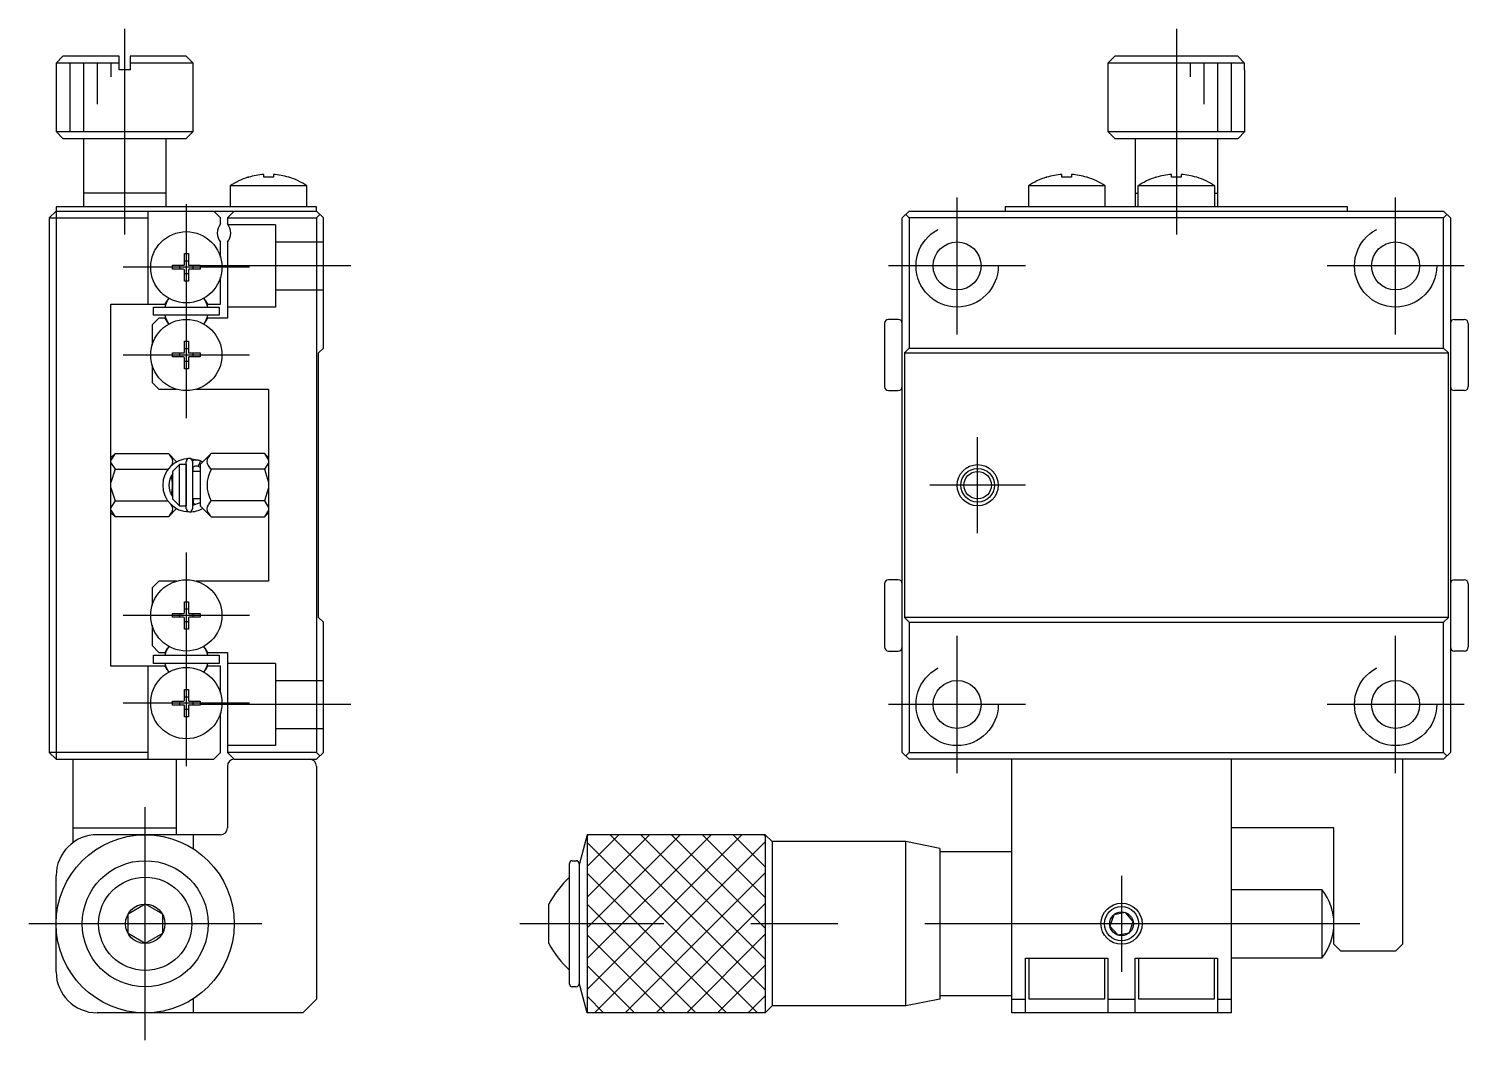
# Model space of a CAD drawing. Extents: x 1 to 259, y 0 to 166.
# Drawn here: x 153.7 to 258.7, y 57 to 130.8 of the extents above; entities that cross this region are included whole.
import ezdxf

# ---------------------------------------------------------------- set-up
doc = ezdxf.new("R2010")
doc.units = 0
doc.linetypes.add('CENTER', pattern=[50.8, 31.75, -6.35, 6.35, -6.35])
doc.linetypes.add('DASHED', pattern=[19.05, 12.7, -6.35])
doc.layers.get('0').update_dxf_attribs({"linetype": 'CONTINUOUS'})
doc.layers.add('CENTER', color=1, linetype='CENTER')

msp = doc.modelspace()

# ---------------------------------------------------------------- linework, layer by layer
at = {"color": 7, "linetype": 'CONTINUOUS'}
for p, q in [((156.18, 128.77), (155.68, 128.27)), ((160.28, 128.27), (155.68, 128.27)), ((155.68, 128.27), (155.68, 123.27)), ((160.28, 128.77), (156.18, 128.77)), ((160.28, 127.77), (160.28, 128.77)), ((165.18, 128.77), (161.08, 128.77)), ((161.08, 128.77), (161.08, 127.77)), ((165.68, 128.27), (161.08, 128.27)), ((165.68, 128.27), (165.18, 128.77)), ((165.68, 123.27), (165.68, 128.27)), ((232.95, 128.77), (232.44, 128.27)), ((242.41, 128.27), (232.44, 128.27)), ((232.44, 128.27), (232.44, 127.77)), ((241.91, 128.77), (232.95, 128.77)), ((242.41, 128.27), (241.91, 128.77)), ((242.41, 127.77), (242.41, 128.27)), ((161.08, 127.77), (160.28, 127.77)), ((232.44, 127.77), (232.43, 127.77)), ((232.43, 127.77), (232.43, 123.27)), ((242.43, 127.77), (242.41, 127.77)), ((242.43, 123.27), (242.43, 127.77)), ((155.68, 123.27), (165.68, 123.27)), ((155.68, 123.27), (156.18, 122.77)), ((165.18, 122.77), (165.68, 123.27)), ((232.43, 123.27), (242.43, 123.27)), ((232.43, 123.27), (232.93, 122.77)), ((241.93, 122.77), (242.43, 123.27)), ((156.18, 122.77), (165.18, 122.77)), ((157.68, 122.77), (157.68, 117.77)), ((163.68, 122.77), (163.68, 117.77)), ((232.93, 122.77), (241.93, 122.77)), ((234.43, 122.77), (234.43, 117.77)), ((240.43, 122.77), (240.43, 117.77)), ((169.68, 119.94), (169.73, 119.94)), ((170.83, 119.94), (170.83, 120.15)), ((171.53, 119.94), (170.83, 119.94)), ((171.53, 120.15), (171.53, 119.94)), ((172.68, 119.94), (172.64, 119.94)), ((227.93, 119.94), (227.97, 119.94)), ((229.08, 119.94), (229.08, 120.15)), ((229.78, 119.94), (229.08, 119.94)), ((229.78, 120.15), (229.78, 119.94)), ((230.93, 119.94), (230.89, 119.94)), ((235.93, 119.94), (235.97, 119.94)), ((237.08, 119.94), (237.08, 120.15)), ((237.78, 119.94), (237.08, 119.94)), ((237.78, 120.15), (237.78, 119.94)), ((238.93, 119.94), (238.89, 119.94)), ((163.68, 118.77), (157.68, 118.77)), ((173.98, 119.32), (168.38, 119.32)), ((168.38, 119.32), (168.38, 117.77)), ((173.98, 117.77), (173.98, 119.32)), ((232.23, 119.32), (226.63, 119.32)), ((226.63, 119.32), (226.63, 117.77)), ((232.23, 117.77), (232.23, 119.32)), ((234.43, 118.77), (234.63, 118.77)), ((240.23, 119.32), (234.63, 119.32)), ((234.63, 119.32), (234.63, 117.77)), ((240.23, 117.77), (240.23, 119.32)), ((240.23, 118.77), (240.43, 118.77)), ((174.68, 117.77), (155.68, 117.77)), ((155.68, 117.77), (155.68, 77.47)), ((174.68, 117.47), (174.68, 117.77)), ((249.93, 117.77), (224.93, 117.77)), ((224.93, 117.77), (224.93, 117.47)), ((249.93, 117.47), (249.93, 117.77)), ((155.68, 117.47), (155.18, 116.97)), ((155.18, 116.97), (155.18, 77.97)), ((155.18, 116.97), (162.38, 116.97)), ((155.68, 117.47), (174.68, 117.47)), ((162.38, 117.47), (162.38, 110.67)), ((167.68, 116.97), (167.18, 117.47)), ((167.68, 116.53), (167.68, 116.97)), ((168.68, 117.47), (168.18, 116.97)), ((168.18, 116.97), (168.18, 116.53)), ((168.18, 116.97), (174.68, 116.97)), ((174.68, 117.47), (175.18, 116.97)), ((174.68, 116.97), (174.93, 117.22)), ((174.68, 116.97), (174.68, 77.97)), ((175.18, 107.47), (175.18, 116.97)), ((217.43, 116.97), (217.93, 117.47)), ((217.43, 77.97), (217.43, 116.97)), ((217.93, 116.97), (217.68, 117.22)), ((217.93, 117.47), (256.93, 117.47)), ((217.93, 116.97), (217.93, 107.47)), ((256.93, 116.97), (217.93, 116.97)), ((256.93, 117.47), (257.43, 116.97)), ((256.93, 116.97), (257.18, 117.22)), ((256.93, 107.47), (256.93, 116.97)), ((257.43, 116.97), (257.43, 77.97)), ((167.68, 114.09), (167.68, 115.21)), ((168.18, 115.21), (168.18, 109.67)), ((164.18, 113.23), (164.18, 113.52)), ((164.18, 113.52), (164.98, 113.52)), ((164.71, 113.23), (164.71, 113.52)), ((165.04, 114.37), (165.33, 114.37)), ((165.04, 113.58), (165.04, 114.37)), ((165.04, 113.84), (165.33, 113.84)), ((165.33, 114.37), (165.33, 113.58)), ((165.39, 113.52), (166.18, 113.52)), ((165.65, 113.52), (165.65, 113.23)), ((166.18, 113.52), (166.18, 113.23)), ((164.98, 113.23), (164.18, 113.23)), ((165.04, 112.37), (165.04, 113.17)), ((165.33, 112.9), (165.04, 112.9)), ((165.33, 113.17), (165.33, 112.37)), ((166.18, 113.23), (165.39, 113.23)), ((167.68, 110.67), (167.68, 112.66)), ((165.33, 112.37), (165.04, 112.37)), ((159.68, 84.27), (159.68, 110.67)), ((159.68, 110.67), (163.63, 110.67)), ((162.78, 110.47), (167.58, 110.47)), ((162.78, 109.87), (162.78, 110.47)), ((163.63, 110.67), (163.78, 110.93)), ((166.58, 110.93), (166.73, 110.67)), ((166.73, 110.67), (167.68, 110.67)), ((167.58, 110.47), (167.58, 109.87)), ((163.18, 109.67), (162.68, 109.17)), ((167.58, 109.87), (162.78, 109.87)), ((163.63, 109.67), (163.18, 109.67)), ((163.85, 109.3), (163.63, 109.67)), ((166.73, 109.67), (166.6, 109.45)), ((168.18, 109.67), (166.73, 109.67)), ((216.13, 109.27), (216.13, 104.67)), ((217.13, 109.57), (216.43, 109.57)), ((257.73, 109.57), (258.43, 109.57)), ((258.73, 109.27), (258.73, 104.67)), ((162.68, 109.17), (162.68, 107.69)), ((165.04, 107.97), (165.33, 107.97)), ((165.04, 107.18), (165.04, 107.97)), ((165.04, 107.44), (165.33, 107.44)), ((165.33, 107.97), (165.33, 107.18)), ((174.83, 107.12), (175.18, 107.47)), ((217.93, 107.47), (217.58, 107.12)), ((217.93, 107.47), (256.93, 107.47)), ((257.28, 107.12), (256.93, 107.47)), ((162.68, 106.26), (162.68, 104.97)), ((164.18, 106.83), (164.18, 107.12)), ((164.18, 107.12), (164.98, 107.12)), ((164.98, 106.83), (164.18, 106.83)), ((164.71, 106.83), (164.71, 107.12)), ((165.04, 105.97), (165.04, 106.77)), ((165.33, 106.5), (165.04, 106.5)), ((165.33, 106.77), (165.33, 105.97)), ((165.39, 107.12), (166.18, 107.12)), ((166.18, 106.83), (165.39, 106.83)), ((165.65, 107.12), (165.65, 106.83)), ((166.18, 107.12), (166.18, 106.83)), ((174.83, 87.82), (174.83, 107.12)), ((217.58, 107.12), (257.28, 107.12)), ((217.58, 107.12), (217.58, 87.82)), ((257.28, 87.82), (257.28, 107.12)), ((165.33, 105.97), (165.04, 105.97)), ((162.68, 104.97), (163.18, 104.47)), ((163.18, 104.47), (164.47, 104.47)), ((165.9, 104.47), (171.18, 104.47)), ((171.18, 104.47), (171.18, 90.47)), ((216.43, 104.37), (217.13, 104.37)), ((258.43, 104.37), (257.73, 104.37)), ((159.68, 99.48), (159.98, 99.78)), ((159.98, 99.78), (159.68, 99.3)), ((159.68, 99.11), (159.98, 98.63)), ((159.98, 99.78), (163.87, 99.78)), ((163.87, 99.78), (164.47, 99.18)), ((164.68, 98.97), (164.18, 98.47)), ((165.18, 98.97), (164.68, 98.97)), ((164.68, 95.97), (164.68, 98.97)), ((165.18, 95.75), (165.18, 99.2)), ((165.18, 98.97), (165.18, 95.97)), ((165.45, 99.42), (165.96, 99.32)), ((165.62, 99.26), (165.64, 99.27)), ((165.63, 99.2), (165.63, 95.75)), ((165.64, 99.27), (165.67, 99.28)), ((165.67, 99.28), (165.7, 99.29)), ((165.68, 98.47), (165.68, 98.75)), ((165.7, 99.29), (165.74, 99.3)), ((165.74, 99.3), (165.77, 99.31)), ((165.77, 99.31), (165.81, 99.31)), ((165.81, 99.31), (165.84, 99.32)), ((165.84, 99.32), (165.88, 99.32)), ((165.88, 99.32), (165.91, 99.32)), ((165.91, 99.32), (165.95, 99.32)), ((165.95, 99.32), (165.99, 99.32)), ((165.99, 99.32), (166.02, 99.31)), ((166.18, 98.76), (166.01, 98.85)), ((166.02, 98.85), (166.01, 98.85)), ((166.02, 99.31), (166.06, 99.3)), ((166.03, 98.86), (166.02, 98.85)), ((166.02, 98.85), (166.02, 98.85)), ((166.04, 98.87), (166.03, 98.86)), ((166.03, 98.86), (166.03, 98.86)), ((166.05, 98.89), (166.04, 98.88)), ((166.04, 98.88), (166.04, 98.87)), ((166.06, 98.9), (166.05, 98.89)), ((166.06, 99.3), (166.09, 99.29)), ((166.07, 98.93), (166.06, 98.91)), ((166.06, 98.91), (166.06, 98.91)), ((166.06, 98.91), (166.06, 98.9)), ((166.09, 98.95), (166.07, 98.93)), ((166.09, 99.29), (166.16, 99.27)), ((166.1, 98.99), (166.09, 98.95)), ((166.12, 99.02), (166.1, 98.99)), ((166.14, 99.06), (166.12, 99.02)), ((166.15, 99.09), (166.14, 99.06)), ((166.16, 99.13), (166.15, 99.09)), ((166.16, 99.27), (166.19, 99.26)), ((166.17, 99.16), (166.16, 99.13)), ((166.18, 99.17), (166.17, 99.16)), ((166.99, 99.78), (166.18, 98.97)), ((166.19, 99.2), (166.18, 99.19)), ((166.18, 99.19), (166.18, 99.17)), ((166.18, 98.97), (166.18, 95.97)), ((166.38, 99.16), (166.19, 99.26)), ((166.19, 99.26), (166.19, 99.26)), ((166.19, 99.26), (166.19, 99.26)), ((166.19, 99.26), (166.19, 99.25)), ((166.19, 99.25), (166.19, 99.25)), ((166.19, 99.25), (166.19, 99.24)), ((166.19, 99.24), (166.19, 99.23)), ((166.19, 99.23), (166.19, 99.22)), ((166.19, 99.22), (166.19, 99.21)), ((166.19, 99.21), (166.19, 99.2)), ((170.88, 99.78), (166.99, 99.78)), ((171.18, 99.48), (170.88, 99.78)), ((170.88, 99.78), (171.18, 99.3)), ((171.18, 99.11), (170.88, 98.63)), ((159.98, 98.63), (159.68, 97.67)), ((159.98, 98.63), (163.84, 98.63)), ((164.18, 98.47), (164.18, 96.47)), ((166.18, 98.47), (165.63, 98.47)), ((170.88, 98.63), (166.99, 98.63)), ((170.88, 98.63), (171.18, 97.67)), ((159.68, 97.28), (159.98, 96.32)), ((171.18, 97.28), (170.88, 96.32)), ((159.98, 96.32), (159.68, 95.84)), ((159.68, 95.64), (159.98, 95.16)), ((159.98, 96.32), (163.84, 96.32)), ((164.47, 95.76), (163.87, 95.16)), ((164.18, 96.47), (164.68, 95.97)), ((164.68, 95.97), (165.18, 95.97)), ((166.18, 96.47), (165.63, 96.47)), ((166.18, 96.19), (165.63, 95.99)), ((165.68, 96.47), (165.68, 96.19)), ((166.18, 95.97), (166.99, 95.16)), ((170.88, 96.32), (166.99, 96.32)), ((170.88, 96.32), (171.18, 95.84)), ((171.18, 95.64), (170.88, 95.16)), ((159.98, 95.16), (159.68, 95.46)), ((163.87, 95.16), (159.98, 95.16)), ((166.99, 95.16), (170.88, 95.16)), ((170.88, 95.16), (171.18, 95.46)), ((163.18, 90.47), (162.68, 89.97)), ((164.47, 90.47), (163.18, 90.47)), ((171.18, 90.47), (165.9, 90.47)), ((217.13, 90.57), (216.43, 90.57)), ((257.73, 90.57), (258.43, 90.57)), ((162.68, 89.97), (162.68, 88.69)), ((216.13, 90.27), (216.13, 85.67)), ((258.73, 90.27), (258.73, 85.67)), ((165.04, 88.97), (165.33, 88.97)), ((165.04, 88.18), (165.04, 88.97)), ((165.04, 88.44), (165.33, 88.44)), ((165.33, 88.97), (165.33, 88.18)), ((162.68, 87.26), (162.68, 85.77)), ((164.18, 87.83), (164.18, 88.12)), ((164.18, 88.12), (164.98, 88.12)), ((164.98, 87.83), (164.18, 87.83)), ((164.71, 87.83), (164.71, 88.12)), ((165.04, 86.97), (165.04, 87.77)), ((165.33, 87.5), (165.04, 87.5)), ((165.33, 87.77), (165.33, 86.97)), ((165.39, 88.12), (166.18, 88.12)), ((166.18, 87.83), (165.39, 87.83)), ((165.65, 88.12), (165.65, 87.83)), ((166.18, 88.12), (166.18, 87.83)), ((175.18, 87.47), (174.83, 87.82)), ((175.18, 77.97), (175.18, 87.47)), ((257.28, 87.82), (217.58, 87.82)), ((217.58, 87.82), (217.93, 87.47)), ((217.93, 87.47), (256.93, 87.47)), ((217.93, 87.47), (217.93, 77.97)), ((256.93, 87.47), (257.28, 87.82)), ((256.93, 77.97), (256.93, 87.47)), ((165.33, 86.97), (165.04, 86.97)), ((162.68, 85.77), (163.18, 85.27)), ((163.18, 85.27), (163.63, 85.27)), ((163.63, 85.27), (163.8, 85.57)), ((166.6, 85.5), (166.73, 85.27)), ((166.73, 85.27), (168.18, 85.27)), ((168.18, 85.27), (168.18, 77.97)), ((216.43, 85.37), (217.13, 85.37)), ((258.43, 85.37), (257.73, 85.37)), ((163.63, 84.27), (159.68, 84.27)), ((162.38, 84.27), (162.38, 77.47)), ((162.78, 85.07), (167.58, 85.07)), ((162.78, 84.47), (162.78, 85.07)), ((167.58, 84.47), (162.78, 84.47)), ((163.78, 84.01), (163.63, 84.27)), ((166.73, 84.27), (166.58, 84.01)), ((167.68, 84.27), (166.73, 84.27)), ((167.58, 85.07), (167.58, 84.47)), ((167.68, 82.29), (167.68, 84.27)), ((165.04, 82.57), (165.33, 82.57)), ((165.04, 81.78), (165.04, 82.57)), ((165.04, 82.04), (165.33, 82.04)), ((165.33, 82.57), (165.33, 81.78)), ((164.18, 81.43), (164.18, 81.72)), ((164.18, 81.72), (164.98, 81.72)), ((164.98, 81.43), (164.18, 81.43)), ((164.71, 81.43), (164.71, 81.72)), ((165.04, 80.57), (165.04, 81.37)), ((165.33, 81.1), (165.04, 81.1)), ((165.33, 81.37), (165.33, 80.57)), ((165.39, 81.72), (166.18, 81.72)), ((166.18, 81.43), (165.39, 81.43)), ((165.65, 81.72), (165.65, 81.43)), ((166.18, 81.72), (166.18, 81.43)), ((165.33, 80.57), (165.04, 80.57)), ((167.68, 77.97), (167.68, 80.86)), ((155.18, 77.97), (155.68, 77.47)), ((162.38, 77.97), (155.18, 77.97)), ((167.68, 77.97), (167.18, 77.47)), ((168.18, 77.97), (168.68, 77.47)), ((174.68, 77.97), (168.18, 77.97)), ((174.68, 77.47), (175.18, 77.97)), ((174.68, 77.97), (174.93, 77.72)), ((217.93, 77.47), (217.43, 77.97)), ((217.93, 77.97), (217.68, 77.72)), ((217.93, 77.97), (256.93, 77.97)), ((256.93, 77.97), (257.18, 77.72)), ((257.43, 77.97), (256.93, 77.47)), ((155.68, 77.47), (167.18, 77.47)), ((156.93, 71.41), (156.93, 77.47)), ((164.43, 77.47), (164.43, 71.97)), ((168.18, 76.97), (168.18, 72.47)), ((168.68, 77.47), (174.68, 77.47)), ((174.68, 76.97), (174.68, 59.97)), ((256.93, 77.47), (217.93, 77.47)), ((225.43, 58.97), (225.43, 77.47)), ((241.43, 77.47), (241.43, 58.97)), ((253.93, 77.47), (253.93, 63.97)), ((156.93, 72.47), (164.43, 72.47)), ((167.68, 71.97), (158.68, 71.97)), ((165.68, 71.97), (165.68, 70.95)), ((194.43, 71.97), (193.84, 69.77)), ((207.43, 71.97), (194.43, 71.97)), ((194.43, 71.97), (194.43, 58.97)), ((207.93, 71.47), (207.43, 71.97)), ((207.43, 71.97), (207.43, 58.97)), ((217.68, 71.47), (207.93, 71.47)), ((207.93, 71.47), (207.93, 59.47)), ((220.18, 70.97), (217.68, 71.47)), ((217.68, 59.47), (217.68, 71.47)), ((248.93, 72.47), (241.43, 72.47)), ((248.93, 63.97), (248.93, 72.47)), ((220.18, 70.97), (220.18, 59.97)), ((225.43, 70.72), (220.18, 70.72)), ((193.14, 61.07), (193.14, 69.87)), ((193.34, 70.07), (193.64, 70.07)), ((193.84, 69.87), (193.84, 61.07)), ((155.68, 61.97), (155.68, 68.97)), ((241.43, 67.97), (248.05, 67.97)), ((248.05, 67.97), (248.05, 62.97)), ((160.93, 66.19), (162.18, 66.92)), ((160.93, 64.75), (160.93, 66.19)), ((162.18, 66.92), (163.43, 66.19)), ((163.43, 66.19), (163.43, 64.75)), ((191.63, 64.03), (191.63, 66.92)), ((233.71, 66.29), (232.86, 66.12)), ((234.28, 65.64), (233.71, 66.29)), ((232.86, 66.12), (232.58, 65.3)), ((232.58, 65.3), (233.15, 64.65)), ((234, 64.82), (234.28, 65.64)), ((162.18, 64.03), (160.93, 64.75)), ((163.43, 64.75), (162.18, 64.03)), ((233.15, 64.65), (234, 64.82)), ((249.43, 63.47), (248.93, 63.97)), ((253.43, 63.47), (249.43, 63.47)), ((253.93, 63.97), (253.43, 63.47)), ((226.43, 58.97), (226.43, 62.97)), ((226.43, 62.97), (232.43, 62.97)), ((226.68, 59.97), (226.68, 62.97)), ((232.18, 62.97), (232.18, 59.97)), ((232.43, 62.97), (232.43, 58.97)), ((234.43, 58.97), (234.43, 62.97)), ((234.43, 62.97), (240.43, 62.97)), ((234.68, 59.97), (234.68, 62.97)), ((240.18, 62.97), (240.18, 59.97)), ((240.43, 62.97), (240.43, 58.97)), ((248.05, 62.97), (241.43, 62.97)), ((194.43, 58.97), (193.84, 61.17)), ((165.68, 60), (165.68, 58.97)), ((174.68, 59.97), (173.68, 58.97)), ((193.64, 60.87), (193.34, 60.87)), ((220.18, 59.97), (217.68, 59.47)), ((225.43, 60.22), (220.18, 60.22)), ((225.43, 59.97), (226.43, 59.97)), ((232.18, 59.97), (226.68, 59.97)), ((232.43, 59.97), (234.43, 59.97)), ((240.18, 59.97), (234.68, 59.97)), ((240.43, 59.97), (241.43, 59.97)), ((173.68, 58.97), (158.68, 58.97)), ((207.43, 58.97), (194.43, 58.97)), ((207.93, 59.47), (207.43, 58.97)), ((217.68, 59.47), (207.93, 59.47)), ((241.43, 58.97), (225.43, 58.97))]:
    msp.add_line(p, q, dxfattribs=at)
at = {"color": 3, "linetype": 'CONTINUOUS'}
for p, q in [((156.68, 128.27), (156.68, 123.27)), ((157.68, 128.27), (157.68, 123.27)), ((158.68, 128.27), (158.68, 125.27)), ((159.68, 128.27), (159.68, 127.27)), ((238.43, 128.27), (238.43, 127.27)), ((239.43, 128.27), (239.43, 125.27)), ((240.43, 128.27), (240.43, 123.27)), ((241.43, 128.27), (241.43, 123.27)), ((194.43, 71.91), (194.5, 71.97)), ((194.43, 69.66), (196.74, 71.97)), ((194.43, 67.42), (198.99, 71.97)), ((194.43, 65.17), (201.23, 71.97)), ((194.43, 62.93), (203.48, 71.97)), ((194.43, 60.68), (205.72, 71.97)), ((194.97, 58.97), (207.43, 71.44)), ((207.43, 60.65), (196.1, 71.97)), ((207.43, 62.89), (198.35, 71.97)), ((207.43, 65.14), (200.59, 71.97)), ((207.43, 67.38), (202.84, 71.97)), ((207.43, 69.63), (205.08, 71.97)), ((207.43, 71.87), (207.33, 71.97)), ((206.86, 58.97), (194.43, 71.4)), ((204.61, 58.97), (194.43, 69.16)), ((197.21, 58.97), (207.43, 69.19)), ((202.37, 58.97), (194.43, 66.91)), ((199.46, 58.97), (207.43, 66.95)), ((200.12, 58.97), (194.43, 64.67)), ((201.7, 58.97), (207.43, 64.7)), ((197.88, 58.97), (194.43, 62.42)), ((203.95, 58.97), (207.43, 62.46)), ((195.63, 58.97), (194.43, 60.18)), ((206.19, 58.97), (207.43, 60.21))]:
    msp.add_line(p, q, dxfattribs=at)
at = {"color": 3, "linetype": 'DASHED'}
for p, q in [((171.68, 116.47), (168.23, 116.47)), ((171.68, 116.47), (171.68, 110.47)), ((171.68, 115.22), (175.18, 115.22)), ((171.68, 111.72), (175.18, 111.72)), ((171.68, 110.47), (168.18, 110.47)), ((171.68, 84.47), (168.18, 84.47)), ((171.68, 84.47), (171.68, 78.47)), ((171.68, 83.22), (175.18, 83.22)), ((171.68, 79.72), (175.18, 79.72)), ((171.68, 78.47), (168.18, 78.47))]:
    msp.add_line(p, q, dxfattribs=at)
at = {"color": 7, "linetype": 'CONTINUOUS'}
for centre, radius in [((165.18, 113.37), 2.6), ((221.43, 113.47), 1.75), ((253.43, 113.47), 1.75), ((165.18, 106.97), 2.6), ((222.93, 97.47), 1.23), ((222.93, 97.47), 1), ((165.18, 87.97), 2.6), ((165.18, 81.57), 2.6), ((221.43, 81.47), 1.75), ((253.43, 81.47), 1.75), ((162.18, 65.47), 6.5), ((162.18, 65.47), 4.6), ((162.18, 65.47), 3.4), ((162.18, 65.47), 1.44), ((233.43, 65.47), 1.5), ((233.43, 65.47), 1.25), ((233.43, 65.47), 0.866)]:
    msp.add_circle(centre, radius, dxfattribs=at)
at = {"color": 3, "linetype": 'DASHED'}
for centre in [(221.43, 113.47), (253.43, 113.47), (221.43, 81.47), (253.43, 81.47)]:
    msp.add_circle(centre, 3, dxfattribs=at)
at = {"color": 3, "linetype": 'CONTINUOUS'}
msp.add_circle((222.93, 97.47), 1.5, dxfattribs=at)
at = {"color": 7, "linetype": 'CONTINUOUS'}
for centre, radius, start, end in [((171.18, 115.17), 5, 107.4576, 124.0558), ((171.18, 115.17), 4.99, 94.0239, 107.0039), ((171.18, 115.17), 4.99, 72.9961, 85.9761), ((171.18, 115.17), 5, 55.9442, 72.5424), ((229.43, 115.17), 5, 107.4576, 124.0558), ((229.43, 115.17), 4.99, 94.0239, 107.0039), ((229.43, 115.17), 4.99, 72.9961, 85.9761), ((229.43, 115.17), 5, 55.9442, 72.5424), ((237.43, 115.17), 5, 107.4576, 124.0558), ((237.43, 115.17), 4.99, 94.0239, 107.0039), ((237.43, 115.17), 4.99, 72.9961, 85.9761), ((237.43, 115.17), 5, 55.9442, 72.5424), ((168.43, 115.87), 1, 138.5904, 221.4096), ((167.43, 115.87), 1, 318.5904, 41.4096), ((164.98, 113.58), 0.06, 270, 0), ((165.39, 113.58), 0.06, 180, 270), ((164.98, 113.17), 0.06, 360, 90), ((165.39, 113.17), 0.06, 90, 180), ((165.18, 110.17), 1.59, 143.8028, 169.1069), ((165.3, 110.06), 1.75, 142.9939, 151.3786), ((165.18, 110.17), 1.59, 10.8931, 36.1972), ((165.07, 110.06), 1.75, 28.6214, 37.0061), ((165.18, 110.17), 1.59, 190.8931, 216.1972), ((165.3, 110.29), 1.75, 208.6214, 217.0061), ((165.18, 110.17), 1.59, 323.8028, 349.1069), ((165.07, 110.29), 1.75, 322.9939, 331.3786), ((216.43, 109.27), 0.3, 90, 180), ((217.13, 109.27), 0.3, 0, 90), ((257.73, 109.27), 0.3, 90, 180), ((258.43, 109.27), 0.3, 360, 90), ((164.98, 107.18), 0.06, 270, 0), ((165.39, 107.18), 0.06, 180, 270), ((164.98, 106.77), 0.06, 360, 90), ((165.39, 106.77), 0.06, 90, 180), ((216.43, 104.67), 0.3, 180, 270), ((217.13, 104.67), 0.3, 270, 360), ((257.73, 104.67), 0.3, 180, 270), ((258.43, 104.67), 0.3, 270, 0), ((165.41, 97.47), 1.95, 90.7433, 269.2229), ((162.85, 98.74), 1.46, 30.8801, 44.6127), ((163.63, 99.2), 0.554, 329.0926, 31.283), ((165.41, 99.2), 0.225, 360, 180), ((165.9, 98.6), 0.271, 66.8141, 180.7729), ((167.24, 99.2), 0.554, 148.717, 210.9074), ((167.97, 99.63), 1.4, 210.5297, 225.8349), ((168.02, 98.74), 1.46, 135.3873, 149.1199), ((165.41, 97.47), 1.5, 144.7293, 215.2707), ((161.87, 97.47), 2.31, 342.5642, 17.4237), ((169, 97.47), 2.31, 150.0163, 209.9837), ((163.63, 95.74), 0.554, 328.717, 30.9384), ((165.41, 95.75), 0.225, 180, 360), ((165.41, 97.47), 1.95, 270.7814, 299.7569), ((165.91, 96.35), 0.274, 179.6299, 264.6503), ((167.24, 95.74), 0.554, 149.0926, 211.283), ((167.97, 95.32), 1.4, 134.1651, 149.4703), ((162.85, 96.2), 1.46, 315.3886, 329.1199), ((168.02, 96.2), 1.46, 210.8801, 224.6139), ((168.02, 96.2), 1.46, 225.3861, 225.3873), ((216.43, 90.27), 0.3, 90, 180), ((217.13, 90.27), 0.3, 0, 90), ((257.73, 90.27), 0.3, 90, 180), ((258.43, 90.27), 0.3, 360, 90), ((164.98, 88.18), 0.06, 270, 0), ((164.98, 87.77), 0.06, 360, 90), ((165.39, 88.18), 0.06, 180, 270), ((165.39, 87.77), 0.06, 90, 180), ((165.18, 84.77), 1.59, 143.8028, 169.1069), ((165.3, 84.66), 1.75, 142.9939, 151.3786), ((165.18, 84.77), 1.59, 10.8931, 36.1972), ((165.07, 84.66), 1.75, 28.6214, 37.0061), ((216.43, 85.67), 0.3, 180, 270), ((217.13, 85.67), 0.3, 270, 0), ((257.73, 85.67), 0.3, 180, 270), ((258.43, 85.67), 0.3, 270, 0), ((165.18, 84.77), 1.59, 190.8931, 216.1972), ((165.3, 84.89), 1.75, 208.6214, 217.0061), ((165.18, 84.77), 1.59, 323.8028, 349.1069), ((165.07, 84.89), 1.75, 322.9939, 331.3786), ((164.98, 81.78), 0.06, 270, 0), ((164.98, 81.37), 0.06, 360, 90), ((165.39, 81.78), 0.06, 180, 270), ((165.39, 81.37), 0.06, 90, 180), ((168.68, 76.97), 0.5, 90, 180), ((174.18, 76.97), 0.5, 0, 90), ((158.68, 68.97), 3, 90, 180), ((167.68, 72.47), 0.5, 270, 0), ((193.34, 69.87), 0.2, 90, 180), ((193.64, 69.87), 0.2, 0, 90), ((198.52, 63.15), 7.85, 133.2792, 151.3848), ((244.93, 65.47), 4, 321.3178, 38.6822), ((198.52, 67.79), 7.85, 208.6152, 226.7208), ((158.68, 61.97), 3, 180, 270), ((193.34, 61.07), 0.2, 180, 270), ((193.64, 61.07), 0.2, 270, 360)]:
    msp.add_arc(centre, radius, start, end, dxfattribs=at)
at = {"layer": 'CENTER', "color": 1, "linetype": 'CENTER'}
for p, q in [((160.68, 130.77), (160.68, 115.77)), ((237.43, 130.77), (237.43, 115.77)), ((165.18, 117.97), (165.18, 102.37)), ((221.43, 108.47), (221.43, 118.47)), ((253.43, 108.47), (253.43, 118.47)), ((177.18, 113.47), (166.18, 113.47)), ((226.43, 113.47), (216.43, 113.47)), ((258.43, 113.47), (248.43, 113.47)), ((169.78, 113.37), (160.58, 113.37)), ((169.78, 106.97), (160.58, 106.97)), ((222.93, 93.97), (222.93, 100.97)), ((226.43, 97.47), (219.43, 97.47)), ((165.18, 92.57), (165.18, 76.97)), ((169.78, 87.97), (160.58, 87.97)), ((221.43, 76.47), (221.43, 86.47)), ((253.43, 76.47), (253.43, 86.47)), ((169.78, 81.57), (160.58, 81.57)), ((177.18, 81.47), (166.18, 81.47)), ((226.43, 81.47), (216.43, 81.47)), ((258.43, 81.47), (248.43, 81.47)), ((162.18, 56.97), (162.18, 73.97)), ((233.43, 68.97), (233.43, 61.97)), ((170.68, 65.47), (153.68, 65.47)), ((250.82, 65.47), (189.53, 65.47))]:
    msp.add_line(p, q, dxfattribs=at)

doc.saveas('drawing.dxf')
